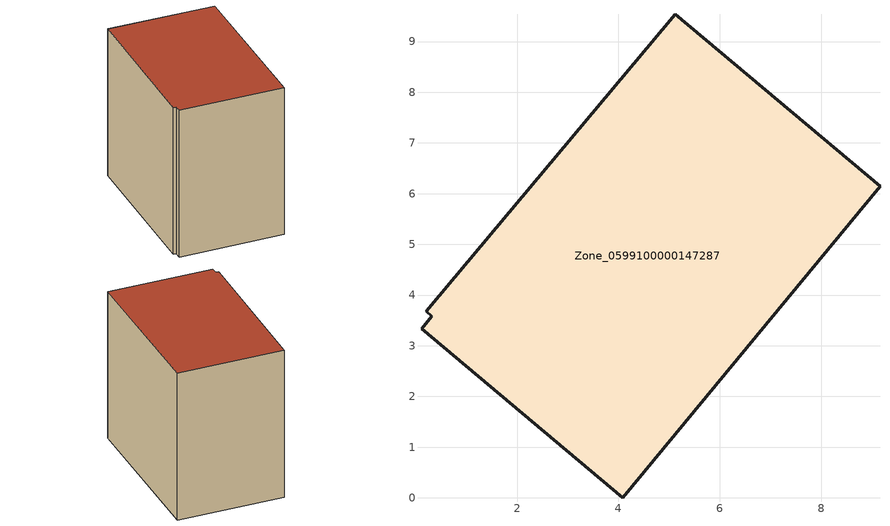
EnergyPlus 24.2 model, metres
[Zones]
Zone_0599100000147287
 floor ground (C_G): 0.31,3.58 0.21,3.68 5.12,9.54 9.16,6.15 4.09,0 0.11,3.33 z0
 wall outside (C_F): 4.09,0 9.16,6.15 5.12,9.54 0.21,3.68 0.31,3.58 0.11,3.33 4.09,0 z0:7.75
 roof outside (C_R): 0.31,3.58 0.11,3.33 4.09,0 9.16,6.15 5.12,9.54 0.21,3.68 z7.75
[BUILDING]
Pand.0599100000147287: North Axis=0; Terrain=City; Loads Convergence Tolerance Value=0.04; Temperature Convergence Tolerance Value=0.4; Solar Distribution=FullExterior; Maximum Number of Warmup Days=25; Minimum Number of Warmup Days=1
[Site:Location]
Rotterdam.The.Hague.AP_ZH_NLD Design_Conditions: Latitude=51.96; Longitude=4.45; Time Zone=1; Elevation=-4.5
[SITE:GROUNDTEMPERATURE:BUILDINGSURFACE]
18, 18, 18, 18, 18, 18, 18, 18, 18, 18, 18, 18
[MATERIAL] Thermal Absorptance=0.9; Solar Absorptance=0.7; Visible Absorptance=0.7
Name | Roughness | Thickness | Conductivity | Density | Specific Heat
G.TI.1946 | MediumSmooth | 0.15 | 1 | 540 | 1210
F.TI.1946 | Rough | 0.3 | 0.857143 | 1920 | 840
R.TI.1946 | MediumRough | 0.2 | 0.1 | 1500 | 1000
[CONSTRUCTION]
C_G: G.TI.1946
C_F: F.TI.1946
C_R: R.TI.1946
[ZONE]
Zone_0599100000147287: Type=1; Multiplier=1; Ceiling Height=Autocalculate; Volume=Autocalculate; Floor Area=autocalculate; Part of Total Floor Area=Yes
[ZONEINFILTRATION:DESIGNFLOWRATE]
Infil_Zone_0599100000147287: Zone or ZoneList or Space or SpaceList=Zone_0599100000147287; Schedule=AlwaysOn; Design Flow Rate Calculation Method=Flow/Area; Flow Rate per Floor Area=0.003; Constant Term Coefficient=1; Temperature Term Coefficient=0; Velocity Term Coefficient=0; Velocity Squared Term Coefficient=0
[HVACTEMPLATE:ZONE:IDEALLOADSAIRSYSTEM]
Zone_0599100000147287: Maximum Heating Supply Air Temperature=50; Minimum Cooling Supply Air Temperature=13; Maximum Heating Supply Air Humidity Ratio=0.0156; Minimum Cooling Supply Air Humidity Ratio=0.0077; Heating Limit=NoLimit; Cooling Limit=NoLimit; Dehumidification Control Type=ConstantSensibleHeatRatio; Cooling Sensible Heat Ratio=0.7; Dehumidification Setpoint=60; Humidification Control Type=None; Humidification Setpoint=30; Outdoor Air Method=None; Outdoor Air Flow Rate per Person=0.00944; Outdoor Air Flow Rate per Zone Floor Area=0; Outdoor Air Flow Rate per Zone=0; Demand Controlled Ventilation Type=None; Outdoor Air Economizer Type=NoEconomizer; Heat Recovery Type=None; Sensible Heat Recovery Effectiveness=0.7; Latent Heat Recovery Effectiveness=0.65
[ZONECONTROL:THERMOSTAT]
ThermostatControl_Zone_0599100000147287: Zone or ZoneList=Zone_0599100000147287; Control Type Schedule=DualSetpointControlType; Control 1=Thermostat_Zone_0599100000147287; Temperature Difference Between Cutout And Setpoint=0
[THERMOSTATSETPOINT:DUALSETPOINT]
Thermostat_Zone_0599100000147287: Heating Setpoint Temperature Schedule=HeatingSetpoint_Zone_0599100000147287; Cooling Setpoint Temperature Schedule=CoolingSetpoint_Zone_0599100000147287
[SCHEDULE:COMPACT]
HeatingSetpoint_Zone_0599100000147287: Through: 12/31, For: AllDays, Until: 24:00, 21
CoolingSetpoint_Zone_0599100000147287: Through: 12/31, For: AllDays, Until: 24:00, 24
DualSetpointControlType: Through: 12/31, For: AllDays, Until: 24:00, 4
AlwaysOn: Through: 12/31, For: AllDays, Until: 24:00, 1
